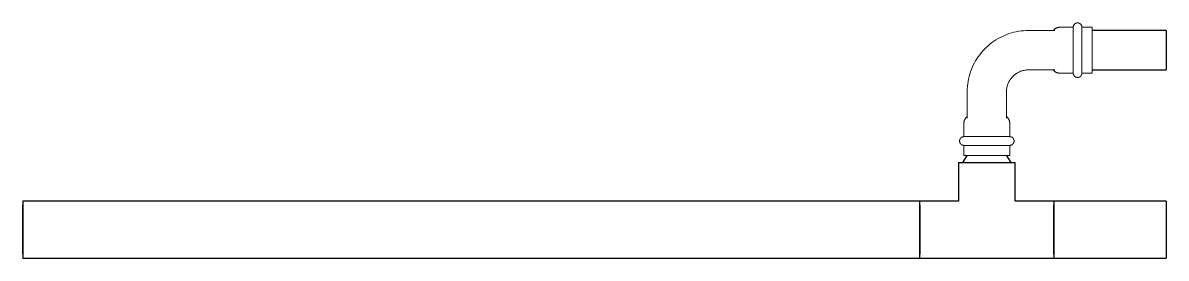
# Model space of a CAD drawing. Header units: inches. Extents: x -3327 to -1, y 8 to 1328.
# Drawn here: x -1768.12 to -1729.86, y 760.7 to 768.57 of the extents above; entities that cross this region are included whole.
import ezdxf

# ---------------------------------------------------------------- set-up
doc = ezdxf.new("R2010")
doc.units = ezdxf.units.IN
doc.header["$MEASUREMENT"] = 0
doc.layers.add('P-PIPE', color=3, linetype='Continuous', lineweight=9)
doc.layers.add('X - REF - FP', color=7, linetype='Continuous', true_color=0xb90000)

# ---------------------------------------------------------------- blocks, each defined once
blk = doc.blocks.new('Victaulic-VicPress316-Elbow 90-45deg Style P568_P571 - Standard-V1-SECOND LEVEL')
at = {"layer": 'P-PIPE'}
for p, q in [((-0.767, 3.52), (-0.767, 3.181)), ((0.766, 3.52), (-0.767, 3.52)), ((0.766, 3.181), (0.766, 3.52)), ((-0.767, 3.181), (0.766, 3.181)), ((-0.767, 2.89), (-0.767, 2.439)), ((-0.767, 2.89), (0.766, 2.89)), ((0.766, 2.439), (0.766, 2.89)), ((-0.658, 2.278), (-0.658, 1.393)), ((0.657, 1.393), (0.657, 2.278)), ((-3.181, 0.766), (-3.52, 0.766)), ((-3.52, 0.766), (-3.52, -0.767)), ((-3.181, -0.767), (-3.181, 0.766)), ((-2.439, 0.766), (-2.89, 0.766)), ((-2.89, -0.767), (-2.89, 0.766)), ((-1.393, 0.657), (-2.278, 0.657)), ((-2.278, -0.658), (-1.393, -0.658)), ((-3.52, -0.767), (-3.181, -0.767)), ((-2.89, -0.767), (-2.439, -0.767))]:
    blk.add_line(p, q, dxfattribs=at)
at = {"layer": 'P-PIPE', "flags": 128}
for points in [[(-0.767, 2.89), (-0.772, 2.891), (-0.778, 2.891), (-0.784, 2.892), (-0.79, 2.892), (-0.795, 2.893), (-0.801, 2.895), (-0.807, 2.896), (-0.812, 2.898), (-0.818, 2.9), (-0.823, 2.902), (-0.828, 2.904), (-0.834, 2.907), (-0.839, 2.91), (-0.844, 2.913), (-0.849, 2.916), (-0.853, 2.919), (-0.858, 2.923), (-0.862, 2.927), (-0.867, 2.931), (-0.871, 2.935), (-0.875, 2.939), (-0.879, 2.943), (-0.882, 2.948), (-0.886, 2.953), (-0.889, 2.957), (-0.892, 2.962), (-0.895, 2.967), (-0.897, 2.973), (-0.9, 2.978), (-0.902, 2.983), (-0.904, 2.989), (-0.906, 2.994), (-0.907, 3), (-0.909, 3.006), (-0.91, 3.011), (-0.911, 3.017), (-0.911, 3.023), (-0.912, 3.029), (-0.912, 3.034), (-0.912, 3.04), (-0.912, 3.046), (-0.911, 3.052), (-0.91, 3.058), (-0.909, 3.063), (-0.908, 3.069), (-0.907, 3.075), (-0.905, 3.08), (-0.903, 3.086), (-0.901, 3.091), (-0.899, 3.097), (-0.896, 3.102), (-0.894, 3.107), (-0.891, 3.112), (-0.887, 3.117), (-0.884, 3.122), (-0.881, 3.126), (-0.877, 3.131), (-0.873, 3.135), (-0.869, 3.139), (-0.865, 3.143), (-0.86, 3.147), (-0.856, 3.151), (-0.851, 3.154), (-0.846, 3.158), (-0.842, 3.161), (-0.836, 3.164), (-0.831, 3.166), (-0.826, 3.169), (-0.821, 3.171), (-0.815, 3.173), (-0.81, 3.175), (-0.804, 3.177), (-0.798, 3.178), (-0.793, 3.179), (-0.787, 3.18), (-0.781, 3.181), (-0.775, 3.181), (-0.77, 3.181), (-0.767, 3.181)], [(0.766, 3.181), (0.766, 3.181), (0.764, 3.181), (0.761, 3.181), (0.757, 3.181), (0.751, 3.181), (0.745, 3.181), (0.737, 3.181), (0.728, 3.181), (0.717, 3.181), (0.706, 3.181), (0.693, 3.181), (0.68, 3.181), (0.665, 3.181), (0.649, 3.181), (0.633, 3.181), (0.615, 3.181), (0.596, 3.181), (0.576, 3.181), (0.556, 3.181), (0.534, 3.181), (0.512, 3.181), (0.488, 3.181), (0.464, 3.181), (0.44, 3.181), (0.414, 3.181), (0.388, 3.181), (0.361, 3.181), (0.334, 3.181), (0.306, 3.181), (0.278, 3.181), (0.249, 3.181), (0.22, 3.181), (0.19, 3.181), (0.16, 3.181), (0.13, 3.181), (0.1, 3.181), (0.069, 3.181), (0.039, 3.181), (0.008, 3.181), (-0.022, 3.181), (-0.053, 3.181), (-0.084, 3.181), (-0.114, 3.181), (-0.144, 3.181), (-0.174, 3.181), (-0.204, 3.181), (-0.233, 3.181), (-0.262, 3.181), (-0.291, 3.181), (-0.319, 3.181), (-0.347, 3.181), (-0.374, 3.181), (-0.4, 3.181), (-0.426, 3.181), (-0.451, 3.181), (-0.476, 3.181), (-0.499, 3.181), (-0.522, 3.181), (-0.544, 3.181), (-0.565, 3.181), (-0.585, 3.181), (-0.605, 3.181), (-0.623, 3.181), (-0.64, 3.181), (-0.657, 3.181), (-0.672, 3.181), (-0.686, 3.181), (-0.699, 3.181), (-0.711, 3.181), (-0.722, 3.181), (-0.732, 3.181), (-0.74, 3.181), (-0.748, 3.181), (-0.754, 3.181), (-0.759, 3.181), (-0.763, 3.181), (-0.765, 3.181), (-0.766, 3.181), (-0.767, 3.181)], [(-0.767, 3.181), (-0.766, 3.181), (-0.764, 3.181), (-0.761, 3.181), (-0.757, 3.181), (-0.751, 3.181), (-0.745, 3.181), (-0.737, 3.181), (-0.728, 3.181)], [(0.722, 3.181), (0.732, 3.181), (0.74, 3.181), (0.748, 3.181), (0.754, 3.181), (0.759, 3.181), (0.763, 3.181), (0.765, 3.181), (0.766, 3.181), (0.766, 3.181)], [(0.766, 3.181), (0.772, 3.181), (0.778, 3.181), (0.784, 3.18), (0.79, 3.18), (0.795, 3.179), (0.801, 3.177), (0.807, 3.176), (0.812, 3.174), (0.818, 3.172), (0.823, 3.17), (0.828, 3.168), (0.834, 3.165), (0.839, 3.162), (0.844, 3.159), (0.849, 3.156), (0.853, 3.153), (0.858, 3.149), (0.862, 3.145), (0.867, 3.141), (0.871, 3.137), (0.875, 3.133), (0.879, 3.129), (0.882, 3.124), (0.886, 3.119), (0.889, 3.115), (0.892, 3.11), (0.895, 3.105), (0.897, 3.099), (0.9, 3.094), (0.902, 3.089), (0.904, 3.083), (0.906, 3.078), (0.907, 3.072), (0.909, 3.066), (0.91, 3.061), (0.911, 3.055), (0.911, 3.049), (0.912, 3.043), (0.912, 3.038), (0.912, 3.032), (0.912, 3.026), (0.911, 3.02), (0.91, 3.014), (0.909, 3.009), (0.908, 3.003), (0.907, 2.997), (0.905, 2.992), (0.903, 2.986), (0.901, 2.981), (0.899, 2.975), (0.896, 2.97), (0.894, 2.965), (0.891, 2.96), (0.887, 2.955), (0.884, 2.95), (0.881, 2.946), (0.877, 2.941), (0.873, 2.937), (0.869, 2.933), (0.865, 2.929), (0.86, 2.925), (0.856, 2.921), (0.851, 2.918), (0.846, 2.914), (0.842, 2.911), (0.836, 2.908), (0.831, 2.906), (0.826, 2.903), (0.821, 2.901), (0.815, 2.899), (0.81, 2.897), (0.804, 2.895), (0.798, 2.894), (0.793, 2.893), (0.787, 2.892), (0.781, 2.891), (0.775, 2.891), (0.77, 2.891), (0.766, 2.89)], [(-0.767, 2.89), (-0.766, 2.89), (-0.764, 2.89), (-0.761, 2.89), (-0.757, 2.89), (-0.751, 2.89), (-0.745, 2.89), (-0.737, 2.89), (-0.728, 2.89), (-0.717, 2.89), (-0.706, 2.89), (-0.693, 2.89), (-0.68, 2.89), (-0.665, 2.89), (-0.649, 2.89), (-0.633, 2.89), (-0.615, 2.89), (-0.596, 2.89), (-0.576, 2.89), (-0.556, 2.89), (-0.534, 2.89), (-0.512, 2.89), (-0.488, 2.89), (-0.464, 2.89), (-0.44, 2.89), (-0.414, 2.89), (-0.388, 2.89), (-0.361, 2.89), (-0.334, 2.89), (-0.306, 2.89), (-0.278, 2.89), (-0.249, 2.89), (-0.22, 2.89), (-0.19, 2.89), (-0.16, 2.89), (-0.13, 2.89), (-0.1, 2.89), (-0.069, 2.89), (-0.039, 2.89), (-0.008, 2.89), (0.022, 2.89), (0.053, 2.89), (0.084, 2.89), (0.114, 2.89), (0.144, 2.89), (0.174, 2.89), (0.204, 2.89), (0.233, 2.89), (0.262, 2.89), (0.291, 2.89), (0.319, 2.89), (0.347, 2.89), (0.374, 2.89), (0.4, 2.89), (0.426, 2.89), (0.451, 2.89), (0.476, 2.89), (0.499, 2.89), (0.522, 2.89), (0.544, 2.89), (0.565, 2.89), (0.585, 2.89), (0.605, 2.89), (0.623, 2.89), (0.64, 2.89), (0.657, 2.89), (0.672, 2.89), (0.686, 2.89), (0.699, 2.89), (0.711, 2.89), (0.722, 2.89), (0.732, 2.89), (0.74, 2.89), (0.748, 2.89), (0.754, 2.89), (0.759, 2.89), (0.763, 2.89), (0.765, 2.89), (0.766, 2.89), (0.766, 2.89)], [(-0.722, 2.89), (-0.732, 2.89), (-0.74, 2.89), (-0.748, 2.89), (-0.754, 2.89), (-0.759, 2.89), (-0.763, 2.89), (-0.765, 2.89), (-0.766, 2.89), (-0.767, 2.89)], [(0.766, 2.89), (0.766, 2.89), (0.764, 2.89), (0.761, 2.89), (0.757, 2.89), (0.751, 2.89), (0.745, 2.89), (0.737, 2.89), (0.728, 2.89)], [(-0.658, 2.221), (-0.666, 2.228), (-0.674, 2.235), (-0.682, 2.242), (-0.69, 2.25), (-0.698, 2.258), (-0.705, 2.266), (-0.711, 2.275), (-0.718, 2.283), (-0.724, 2.293), (-0.729, 2.302), (-0.735, 2.311), (-0.74, 2.321), (-0.744, 2.331), (-0.748, 2.341), (-0.752, 2.351), (-0.755, 2.362), (-0.758, 2.372), (-0.761, 2.383), (-0.763, 2.394), (-0.764, 2.404), (-0.765, 2.415), (-0.766, 2.426), (-0.767, 2.437), (-0.767, 2.439)], [(0.766, 2.439), (0.766, 2.428), (0.766, 2.417), (0.765, 2.406), (0.763, 2.396), (0.761, 2.385), (0.759, 2.374), (0.756, 2.364), (0.753, 2.353), (0.749, 2.343), (0.745, 2.333), (0.741, 2.323), (0.736, 2.313), (0.73, 2.304), (0.725, 2.294), (0.719, 2.285), (0.713, 2.276), (0.706, 2.268), (0.699, 2.259), (0.692, 2.251), (0.684, 2.244), (0.676, 2.236), (0.668, 2.229), (0.659, 2.222), (0.657, 2.221)], [(-0.658, 1.393), (-0.658, 1.364), (-0.66, 1.334), (-0.663, 1.305), (-0.667, 1.276), (-0.672, 1.247), (-0.679, 1.218), (-0.686, 1.19), (-0.695, 1.162), (-0.705, 1.134), (-0.716, 1.107), (-0.728, 1.08), (-0.741, 1.053), (-0.755, 1.028), (-0.77, 1.002), (-0.786, 0.978), (-0.803, 0.954), (-0.821, 0.931), (-0.84, 0.908), (-0.86, 0.886), (-0.881, 0.865), (-0.902, 0.845), (-0.924, 0.826), (-0.947, 0.808), (-0.971, 0.79), (-0.996, 0.774), (-1.021, 0.759), (-1.046, 0.744), (-1.073, 0.731), (-1.099, 0.719), (-1.126, 0.707), (-1.154, 0.697), (-1.182, 0.688), (-1.21, 0.681), (-1.239, 0.674), (-1.268, 0.668), (-1.297, 0.664), (-1.326, 0.661), (-1.356, 0.658), (-1.385, 0.658), (-1.393, 0.657)], [(-1.393, -0.658), (-1.311, -0.656), (-1.229, -0.651), (-1.148, -0.643), (-1.066, -0.631), (-0.986, -0.617), (-0.906, -0.599), (-0.826, -0.578), (-0.748, -0.553), (-0.671, -0.526), (-0.594, -0.496), (-0.52, -0.462), (-0.446, -0.426), (-0.374, -0.386), (-0.304, -0.344), (-0.235, -0.299), (-0.168, -0.252), (-0.104, -0.201), (-0.041, -0.149), (0.02, -0.093), (0.078, -0.036), (0.134, 0.024), (0.187, 0.087), (0.238, 0.151), (0.287, 0.217), (0.332, 0.285), (0.375, 0.355), (0.415, 0.427), (0.453, 0.5), (0.487, 0.574), (0.518, 0.65), (0.546, 0.727), (0.571, 0.805), (0.593, 0.884), (0.612, 0.964), (0.628, 1.044), (0.64, 1.126), (0.649, 1.207), (0.655, 1.289), (0.657, 1.371), (0.657, 1.393)], [(-3.181, 0.766), (-3.181, 0.772), (-3.181, 0.778), (-3.18, 0.784), (-3.18, 0.79), (-3.179, 0.795), (-3.177, 0.801), (-3.176, 0.807), (-3.174, 0.812), (-3.172, 0.818), (-3.17, 0.823), (-3.168, 0.828), (-3.165, 0.834), (-3.162, 0.839), (-3.159, 0.844), (-3.156, 0.849), (-3.153, 0.853), (-3.149, 0.858), (-3.145, 0.862), (-3.141, 0.867), (-3.137, 0.871), (-3.133, 0.875), (-3.129, 0.879), (-3.124, 0.882), (-3.119, 0.886), (-3.115, 0.889), (-3.11, 0.892), (-3.105, 0.895), (-3.099, 0.897), (-3.094, 0.9), (-3.089, 0.902), (-3.083, 0.904), (-3.078, 0.906), (-3.072, 0.907), (-3.066, 0.909), (-3.061, 0.91), (-3.055, 0.911), (-3.049, 0.911), (-3.043, 0.912), (-3.038, 0.912), (-3.032, 0.912), (-3.026, 0.912), (-3.02, 0.911), (-3.014, 0.91), (-3.009, 0.909), (-3.003, 0.908), (-2.997, 0.907), (-2.992, 0.905), (-2.986, 0.903), (-2.981, 0.901), (-2.975, 0.899), (-2.97, 0.896), (-2.965, 0.894), (-2.96, 0.891), (-2.955, 0.887), (-2.95, 0.884), (-2.946, 0.881), (-2.941, 0.877), (-2.937, 0.873), (-2.933, 0.869), (-2.929, 0.865), (-2.925, 0.86), (-2.921, 0.856), (-2.918, 0.851), (-2.914, 0.846), (-2.911, 0.842), (-2.908, 0.836), (-2.906, 0.831), (-2.903, 0.826), (-2.901, 0.821), (-2.899, 0.815), (-2.897, 0.81), (-2.895, 0.804), (-2.894, 0.798), (-2.893, 0.793), (-2.892, 0.787), (-2.891, 0.781), (-2.891, 0.775), (-2.891, 0.77), (-2.89, 0.766)], [(-3.181, 0.766), (-3.181, 0.766), (-3.181, 0.764), (-3.181, 0.761), (-3.181, 0.757), (-3.181, 0.751), (-3.181, 0.745), (-3.181, 0.737), (-3.181, 0.728), (-3.181, 0.717), (-3.181, 0.706), (-3.181, 0.693), (-3.181, 0.68), (-3.181, 0.665), (-3.181, 0.649), (-3.181, 0.633), (-3.181, 0.615), (-3.181, 0.596), (-3.181, 0.576), (-3.181, 0.556), (-3.181, 0.534), (-3.181, 0.512), (-3.181, 0.488), (-3.181, 0.464), (-3.181, 0.44), (-3.181, 0.414), (-3.181, 0.388), (-3.181, 0.361), (-3.181, 0.334), (-3.181, 0.306), (-3.181, 0.278), (-3.181, 0.249), (-3.181, 0.22), (-3.181, 0.19), (-3.181, 0.16), (-3.181, 0.13), (-3.181, 0.1), (-3.181, 0.069), (-3.181, 0.039), (-3.181, 0.008), (-3.181, -0.022), (-3.181, -0.053), (-3.181, -0.084), (-3.181, -0.114), (-3.181, -0.144), (-3.181, -0.174), (-3.181, -0.204), (-3.181, -0.233), (-3.181, -0.262), (-3.181, -0.291), (-3.181, -0.319), (-3.181, -0.347), (-3.181, -0.374), (-3.181, -0.4), (-3.181, -0.426), (-3.181, -0.451), (-3.181, -0.476), (-3.181, -0.499), (-3.181, -0.522), (-3.181, -0.544), (-3.181, -0.565), (-3.181, -0.585), (-3.181, -0.605), (-3.181, -0.623), (-3.181, -0.64), (-3.181, -0.657), (-3.181, -0.672), (-3.181, -0.686), (-3.181, -0.699), (-3.181, -0.711), (-3.181, -0.722), (-3.181, -0.732), (-3.181, -0.74), (-3.181, -0.748), (-3.181, -0.754), (-3.181, -0.759), (-3.181, -0.763), (-3.181, -0.765), (-3.181, -0.766), (-3.181, -0.767)], [(-3.181, 0.722), (-3.181, 0.732), (-3.181, 0.74), (-3.181, 0.748), (-3.181, 0.754), (-3.181, 0.759), (-3.181, 0.763), (-3.181, 0.765), (-3.181, 0.766), (-3.181, 0.766)], [(-2.89, -0.767), (-2.89, -0.766), (-2.89, -0.764), (-2.89, -0.761), (-2.89, -0.757), (-2.89, -0.751), (-2.89, -0.745), (-2.89, -0.737), (-2.89, -0.728), (-2.89, -0.717), (-2.89, -0.706), (-2.89, -0.693), (-2.89, -0.68), (-2.89, -0.665), (-2.89, -0.649), (-2.89, -0.633), (-2.89, -0.615), (-2.89, -0.596), (-2.89, -0.576), (-2.89, -0.556), (-2.89, -0.534), (-2.89, -0.512), (-2.89, -0.488), (-2.89, -0.464), (-2.89, -0.44), (-2.89, -0.414), (-2.89, -0.388), (-2.89, -0.361), (-2.89, -0.334), (-2.89, -0.306), (-2.89, -0.278), (-2.89, -0.249), (-2.89, -0.22), (-2.89, -0.19), (-2.89, -0.16), (-2.89, -0.13), (-2.89, -0.1), (-2.89, -0.069), (-2.89, -0.039), (-2.89, -0.008), (-2.89, 0.022), (-2.89, 0.053), (-2.89, 0.084), (-2.89, 0.114), (-2.89, 0.144), (-2.89, 0.174), (-2.89, 0.204), (-2.89, 0.233), (-2.89, 0.262), (-2.89, 0.291), (-2.89, 0.319), (-2.89, 0.347), (-2.89, 0.374), (-2.89, 0.4), (-2.89, 0.426), (-2.89, 0.451), (-2.89, 0.476), (-2.89, 0.499), (-2.89, 0.522), (-2.89, 0.544), (-2.89, 0.565), (-2.89, 0.585), (-2.89, 0.605), (-2.89, 0.623), (-2.89, 0.64), (-2.89, 0.657), (-2.89, 0.672), (-2.89, 0.686), (-2.89, 0.699), (-2.89, 0.711), (-2.89, 0.722), (-2.89, 0.732), (-2.89, 0.74), (-2.89, 0.748), (-2.89, 0.754), (-2.89, 0.759), (-2.89, 0.763), (-2.89, 0.765), (-2.89, 0.766), (-2.89, 0.766)], [(-2.89, 0.766), (-2.89, 0.766), (-2.89, 0.764), (-2.89, 0.761), (-2.89, 0.757), (-2.89, 0.751), (-2.89, 0.745), (-2.89, 0.737), (-2.89, 0.728)], [(-2.439, 0.766), (-2.428, 0.766), (-2.417, 0.766), (-2.406, 0.765), (-2.396, 0.763), (-2.385, 0.761), (-2.374, 0.759), (-2.364, 0.756), (-2.353, 0.753), (-2.343, 0.749), (-2.333, 0.745), (-2.323, 0.741), (-2.313, 0.736), (-2.304, 0.73), (-2.294, 0.725), (-2.285, 0.719), (-2.276, 0.713), (-2.268, 0.706), (-2.259, 0.699), (-2.251, 0.692), (-2.244, 0.684), (-2.236, 0.676), (-2.229, 0.668), (-2.222, 0.659), (-2.221, 0.657)], [(-3.181, -0.767), (-3.181, -0.766), (-3.181, -0.764), (-3.181, -0.761), (-3.181, -0.757), (-3.181, -0.751), (-3.181, -0.745), (-3.181, -0.737), (-3.181, -0.728)], [(-2.89, -0.722), (-2.89, -0.732), (-2.89, -0.74), (-2.89, -0.748), (-2.89, -0.754), (-2.89, -0.759), (-2.89, -0.763), (-2.89, -0.765), (-2.89, -0.766), (-2.89, -0.767)], [(-2.221, -0.658), (-2.228, -0.666), (-2.235, -0.674), (-2.242, -0.682), (-2.25, -0.69), (-2.258, -0.698), (-2.266, -0.705), (-2.275, -0.711), (-2.283, -0.718), (-2.293, -0.724), (-2.302, -0.729), (-2.311, -0.735), (-2.321, -0.74), (-2.331, -0.744), (-2.341, -0.748), (-2.351, -0.752), (-2.362, -0.755), (-2.372, -0.758), (-2.383, -0.761), (-2.394, -0.763), (-2.404, -0.764), (-2.415, -0.765), (-2.426, -0.766), (-2.437, -0.767), (-2.439, -0.767)], [(-2.89, -0.767), (-2.891, -0.772), (-2.891, -0.778), (-2.892, -0.784), (-2.892, -0.79), (-2.893, -0.795), (-2.895, -0.801), (-2.896, -0.807), (-2.898, -0.812), (-2.9, -0.818), (-2.902, -0.823), (-2.904, -0.828), (-2.907, -0.834), (-2.91, -0.839), (-2.913, -0.844), (-2.916, -0.849), (-2.919, -0.853), (-2.923, -0.858), (-2.927, -0.862), (-2.931, -0.867), (-2.935, -0.871), (-2.939, -0.875), (-2.943, -0.879), (-2.948, -0.882), (-2.953, -0.886), (-2.957, -0.889), (-2.962, -0.892), (-2.967, -0.895), (-2.973, -0.897), (-2.978, -0.9), (-2.983, -0.902), (-2.989, -0.904), (-2.994, -0.906), (-3, -0.907), (-3.006, -0.909), (-3.011, -0.91), (-3.017, -0.911), (-3.023, -0.911), (-3.029, -0.912), (-3.034, -0.912), (-3.04, -0.912), (-3.046, -0.912), (-3.052, -0.911), (-3.058, -0.91), (-3.063, -0.909), (-3.069, -0.908), (-3.075, -0.907), (-3.08, -0.905), (-3.086, -0.903), (-3.091, -0.901), (-3.097, -0.899), (-3.102, -0.896), (-3.107, -0.894), (-3.112, -0.891), (-3.117, -0.887), (-3.122, -0.884), (-3.126, -0.881), (-3.131, -0.877), (-3.135, -0.873), (-3.139, -0.869), (-3.143, -0.865), (-3.147, -0.86), (-3.151, -0.856), (-3.154, -0.851), (-3.158, -0.846), (-3.161, -0.842), (-3.164, -0.836), (-3.166, -0.831), (-3.169, -0.826), (-3.171, -0.821), (-3.173, -0.815), (-3.175, -0.81), (-3.177, -0.804), (-3.178, -0.798), (-3.179, -0.793), (-3.18, -0.787), (-3.181, -0.781), (-3.181, -0.775), (-3.181, -0.77), (-3.181, -0.767)]]:
    blk.add_lwpolyline(points, dxfattribs=at)

msp = doc.modelspace()

# ---------------------------------------------------------------- linework, layer by layer
at = {"layer": 'X - REF - FP'}
for p, q in [((-1729.865, 768.311), (-1732.345, 768.311)), ((-1729.865, 768.311), (-1729.865, 766.996)), ((-1732.345, 766.996), (-1729.865, 766.996)), ((-1736.528, 764.141), (-1736.677, 763.897)), ((-1735.052, 763.897), (-1735.202, 764.141)), ((-1736.816, 763.897), (-1736.816, 762.604)), ((-1736.816, 763.897), (-1734.914, 763.897)), ((-1734.914, 762.604), (-1734.914, 763.897)), ((-1768.121, 762.604), (-1768.121, 760.703)), ((-1738.109, 762.603), (-1768.121, 762.603)), ((-1768.121, 762.326), (-1768.121, 762.476)), ((-1736.816, 762.604), (-1738.109, 762.604)), ((-1738.109, 760.703), (-1738.109, 762.604)), ((-1738.109, 762.476), (-1738.109, 762.326)), ((-1733.621, 762.604), (-1734.914, 762.604)), ((-1733.621, 762.604), (-1733.621, 760.703)), ((-1729.865, 762.603), (-1733.621, 762.603)), ((-1733.621, 762.326), (-1733.621, 762.476)), ((-1729.865, 762.603), (-1729.865, 760.703)), ((-1768.121, 762.129), (-1768.121, 762.325)), ((-1768.121, 761.899), (-1768.121, 762.128)), ((-1738.109, 762.325), (-1738.109, 762.129)), ((-1738.109, 762.128), (-1738.109, 761.899)), ((-1733.621, 762.129), (-1733.621, 762.325)), ((-1733.621, 761.899), (-1733.621, 762.128)), ((-1768.121, 761.407), (-1768.121, 761.899)), ((-1738.109, 761.899), (-1738.109, 761.407)), ((-1733.621, 761.407), (-1733.621, 761.899)), ((-1768.121, 761.178), (-1768.121, 761.407)), ((-1738.109, 761.407), (-1738.109, 761.178)), ((-1733.621, 761.178), (-1733.621, 761.407)), ((-1768.121, 760.982), (-1768.121, 761.178)), ((-1768.121, 760.831), (-1768.121, 760.981)), ((-1738.109, 761.178), (-1738.109, 760.982)), ((-1738.109, 760.981), (-1738.109, 760.831)), ((-1733.621, 760.982), (-1733.621, 761.178)), ((-1733.621, 760.831), (-1733.621, 760.981)), ((-1768.121, 760.703), (-1738.109, 760.703)), ((-1738.109, 760.703), (-1733.621, 760.703)), ((-1733.621, 760.703), (-1729.865, 760.703))]:
    msp.add_line(p, q, dxfattribs=at)

# ---------------------------------------------------------------- block references
at = {"layer": 'X - REF - FP', "rotation": 180}
msp.add_blockref('Victaulic-VicPress316-Elbow 90-45deg Style P568_P571 - Standard-V1-SECOND LEVEL', (-1735.865, 767.653), dxfattribs=at)

doc.saveas('drawing.dxf')
